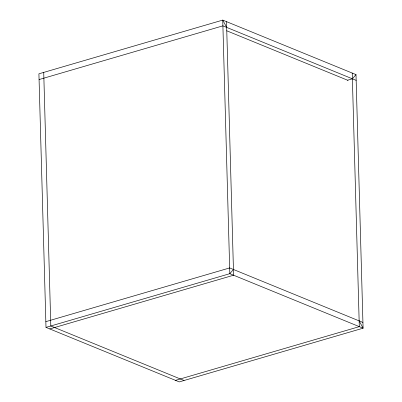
<?xml version="1.0" encoding="UTF-8"?>
<svg xmlns="http://www.w3.org/2000/svg" width="402" height="402" viewBox="0 0 402 402"><rect width="100%" height="100%" fill="white"/><g stroke="black" fill="none" stroke-linecap="round" stroke-linejoin="round"><path stroke-width="0.6" d="M356.001 74.606L363.086 328.188L179.262 381.9L45.999 327.394L38.914 73.812L222.738 20.1L356.001 74.606L352.388 78.807L347.564 80.219M233.436 269.476L229.823 273.682L45.999 327.394M39.074 79.561L222.899 25.849L356.162 80.355M45.838 321.645L229.663 267.933L362.926 322.439M49.773 328.936L233.597 275.224L226.517 21.643M175.483 380.357L359.308 326.64L352.227 73.063M226.673 30.763L347.996 80.385M184.071 380.493L50.808 325.992L43.723 72.41M226.673 27.391L222.738 20.1L229.823 273.682L363.086 328.188L359.147 320.897"/></g></svg>
